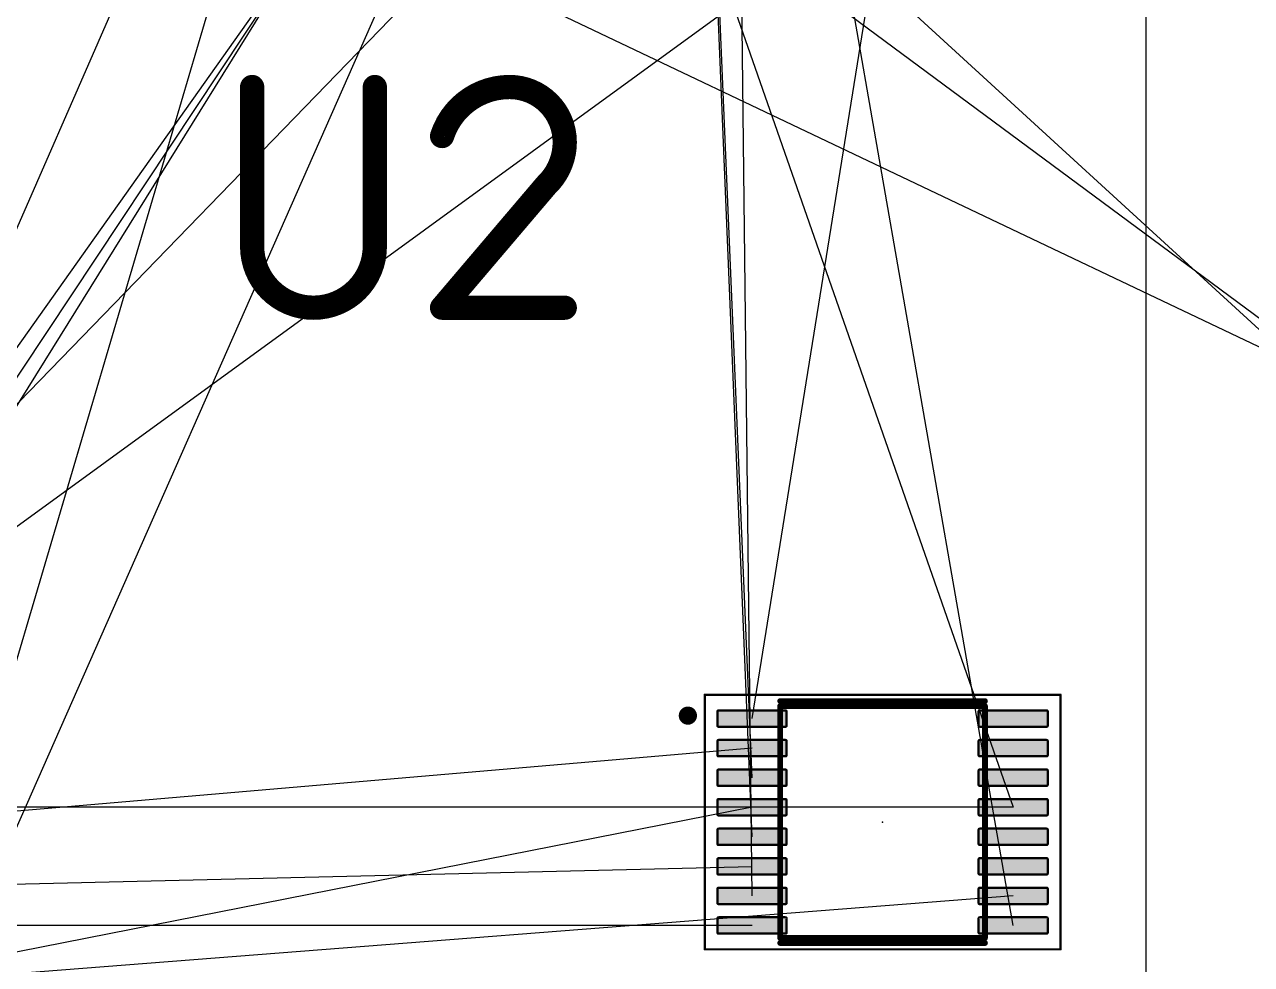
# Model space of a CAD drawing. Extents: x -132 to 159, y -19 to 91.
# Drawn here: x 10.35 to 37.32, y 1.95 to 22.62 of the extents above; entities that cross this region are included whole.
import ezdxf

# ---------------------------------------------------------------- set-up
doc = ezdxf.new("R2010")
doc.units = 0
for name, color, linetype in [('1', 22, 'CONTINUOUS'), ('19', 53, 'CONTINUOUS'), ('20', 30, 'CONTINUOUS'), ('21', 253, 'CONTINUOUS'), ('23', 7, 'CONTINUOUS'), ('25', 253, 'CONTINUOUS'), ('39', 22, 'CONTINUOUS'), ('51', 253, 'CONTINUOUS')]:
    doc.layers.add(name, color=color, linetype=linetype)

# ---------------------------------------------------------------- blocks, each defined once
blk = doc.blocks.new('RECT251200X65600R25')
at = {"const_width": 0.0513}
blk.add_lwpolyline([(0.7594, -0.1537), (0.7594, 0.1537, 0.4142), (0.7338, 0.1794), (-0.7338, 0.1794, 0.4142), (-0.7594, 0.1537), (-0.7594, -0.1537, 0.4142), (-0.7338, -0.1794), (0.7338, -0.1794, 0.4142)], format="xyb", close=True, dxfattribs=at)
blk.add_solid([(-0.7466, -0.1666), (0.7466, -0.1666), (-0.7466, 0.1666), (0.7466, 0.1666)])

msp = doc.modelspace()

# ---------------------------------------------------------------- linework, layer by layer
at = {"layer": '19'}
for p, q in [((7.3914, 76.2), (32.08, 5.405)), ((3.48, 6.705), (98.0186, 75.5396)), ((9.22, 5.405), (22.9108, 51.7906)), ((3.48, 2.805), (22.9108, 47.2694)), ((3.48, 6.055), (27.29, 39.665)), ((3.48, 4.755), (26.64, 39.665)), ((3.48, 3.455), (25.99, 39.665)), ((9.22, 2.805), (25.105, 38.78)), ((3.48, 7.355), (30.775, 35.53)), ((26.34, 6.055), (25.105, 35.53)), ((26.34, 4.755), (25.105, 34.88)), ((26.34, 7.355), (30.775, 34.88)), ((26.34, 3.455), (25.99, 33.995)), ((32.08, 2.805), (26.64, 33.995)), ((21.59, 30.48), (52.07, 2.54)), ((11.43, 27.94), (64.77, 2.54)), ((21.59, 27.94), (55.88, 2.54)), ((26.34, 6.705), (-103.9114, -4.4704)), ((26.34, 5.405), (-30.2514, -5.7404)), ((32.08, 5.405), (9.22, 5.405)), ((-120.4214, 0.6096), (26.34, 4.105)), ((32.08, 3.455), (-53.1114, -3.2004)), ((26.34, 2.805), (3.48, 2.805))]:
    msp.add_line(p, q, dxfattribs=at)
at = {"layer": '20'}
msp.add_line((35, 0), (35, 55), dxfattribs=at)
at = {"layer": '21'}
for points, const_width in [([(24.93, 7.32, 1), (24.93, 7.52, 1), (24.93, 7.32)], 0.2), ([(26.96, 7.7717, 1), (26.96, 7.7083)], 0.0635), ([(31.46, 7.7083, 1), (31.46, 7.7717)], 0.0635), ([(26.96, 2.4518, 1), (26.96, 2.3882)], 0.0635), ([(31.46, 2.3882, 1), (31.46, 2.4518)], 0.0635)]:
    msp.add_lwpolyline(points, format="xyb", dxfattribs=dict(at, const_width=const_width))
at = {"layer": '21', "const_width": 0.127}
for points in [[(31.46, 7.74), (26.96, 7.74)], [(26.96, 2.42), (31.46, 2.42)]]:
    msp.add_lwpolyline(points, dxfattribs=at)
at = {"layer": '23'}
msp.add_point((29.21, 5.08), dxfattribs=at)
at = {"layer": '25', "const_width": 0.5334}
for points in [[(15.3523, 21.2444), (15.3523, 17.7389)], [(18.0489, 17.7389), (18.0489, 21.2444)], [(21.8194, 19.0872), (19.5274, 16.3906)], [(19.5274, 16.3906), (22.2239, 16.3906)]]:
    msp.add_lwpolyline(points, dxfattribs=at)
at = {"layer": '25'}
for points, const_width in [([(15.4857, 21.2444, 1), (15.219, 21.2444)], 0.2667), ([(18.1822, 21.2444, 1), (17.9155, 21.2444)], 0.2667), ([(21.0105, 21.2444, 0.3252), (19.5274, 20.1658)], 0.5334), ([(22.2239, 20.0309, 0.4142), (21.0105, 21.2444)], 0.5334), ([(21.0105, 21.3777, 1), (21.0105, 21.111)], 0.2667), ([(21.0105, 21.111, 1), (21.0105, 21.3777)], 0.2667), ([(19.4005, 20.2069, 1), (19.6542, 20.1247)], 0.2667), ([(21.8194, 19.0872, 0.2053), (22.2239, 20.0309)], 0.5334), ([(22.3573, 20.0309, 1), (22.0906, 20.0309)], 0.2667), ([(22.0906, 20.0309, 1), (22.3573, 20.0309)], 0.2667), ([(21.7275, 19.1837, 1), (21.9114, 18.9906)], 0.2667), ([(21.921, 19.0008, 1), (21.7178, 19.1735)], 0.2667), ([(15.3523, 17.7389, 1), (18.0489, 17.7389)], 0.5334), ([(15.4857, 17.7389, 1), (15.219, 17.7389)], 0.2667), ([(15.219, 17.7389, 1), (15.4857, 17.7389)], 0.2667), ([(18.1822, 17.7389, 1), (17.9155, 17.7389)], 0.2667), ([(17.9155, 17.7389, 1), (18.1822, 17.7389)], 0.2667), ([(19.5274, 16.5239, 1), (19.5274, 16.2572)], 0.2667), ([(19.4258, 16.477, 1), (19.629, 16.3042)], 0.2667), ([(22.2239, 16.2572, 1), (22.2239, 16.5239)], 0.2667)]:
    msp.add_lwpolyline(points, format="xyb", dxfattribs=dict(at, const_width=const_width))
at = {"layer": '39', "const_width": 0.05}
for points in [[(25.3, 7.88), (33.12, 7.88)], [(25.3, 2.28), (25.3, 7.88)], [(33.12, 7.88), (33.12, 2.28)], [(33.12, 2.28), (25.3, 2.28)]]:
    msp.add_lwpolyline(points, dxfattribs=at)
at = {"layer": '39', "const_width": 0.025}
for points in [[(25.3, 7.8925, 1), (25.3, 7.8675)], [(25.3125, 7.88, 1), (25.2875, 7.88)], [(33.1325, 7.88, 1), (33.1075, 7.88)], [(33.12, 7.8675, 1), (33.12, 7.8925)], [(25.3, 2.2925, 1), (25.3, 2.2675)], [(25.2875, 2.28, 1), (25.3125, 2.28)], [(33.1075, 2.28, 1), (33.1325, 2.28)], [(33.12, 2.2675, 1), (33.12, 2.2925)]]:
    msp.add_lwpolyline(points, format="xyb", dxfattribs=at)
at = {"layer": '51', "const_width": 0.0635}
for points in [[(26.96, 7.6618, 1), (26.96, 7.5983)], [(26.9917, 7.63, 1), (26.9283, 7.63)], [(31.4917, 7.63, 1), (31.4283, 7.63)], [(31.46, 7.5983, 1), (31.46, 7.6618)], [(26.96, 2.5618, 1), (26.96, 2.4983)], [(26.9283, 2.53, 1), (26.9917, 2.53)], [(31.4283, 2.53, 1), (31.4917, 2.53)], [(31.46, 2.4983, 1), (31.46, 2.5618)]]:
    msp.add_lwpolyline(points, format="xyb", dxfattribs=at)
at = {"layer": '51', "const_width": 0.127}
for points in [[(31.46, 7.63), (26.96, 7.63)], [(26.96, 7.63), (26.96, 2.53)], [(31.46, 2.53), (31.46, 7.63)], [(26.96, 2.53), (31.46, 2.53)]]:
    msp.add_lwpolyline(points, dxfattribs=at)

# ---------------------------------------------------------------- block references
at = {"layer": '1'}
for p in [(26.34, 7.355), (32.08, 7.355), (26.34, 6.705), (32.08, 6.705), (26.34, 6.055), (32.08, 6.055), (26.34, 5.405), (32.08, 5.405), (26.34, 4.755), (32.08, 4.755), (26.34, 4.105), (32.08, 4.105), (26.34, 3.455), (32.08, 3.455), (26.34, 2.805), (32.08, 2.805)]:
    msp.add_blockref('RECT251200X65600R25', p, dxfattribs=at)

doc.saveas('drawing.dxf')
